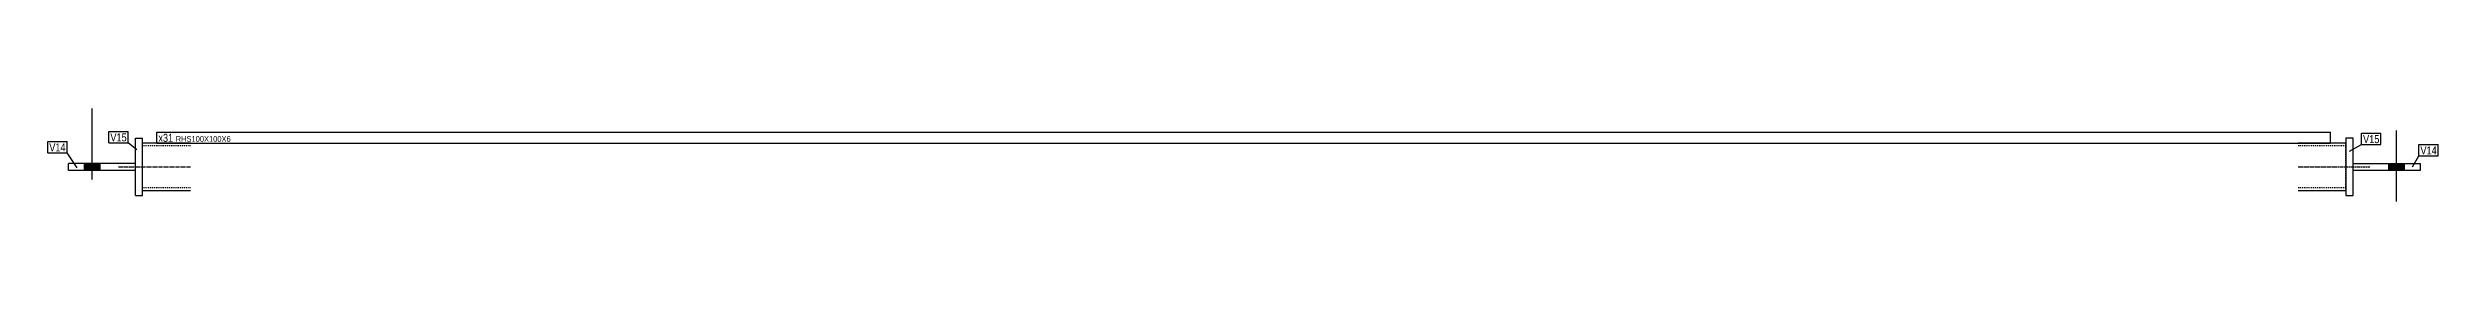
# Model space of a CAD drawing. Header units: millimetres. Extents: x 12 to 15510, y 0 to 366.
# Drawn here: x 12 to 5002, y 0 to 195 of the extents above; entities that cross this region are included whole.
import ezdxf

# ---------------------------------------------------------------- set-up
doc = ezdxf.new("R2010")
doc.units = ezdxf.units.MM
doc.linetypes.add('DXK_LINE_DOT2', pattern=[3.9198, 1.9599, -1.9599])
doc.linetypes.add('DXK_LINE_DOT3', pattern=[5.9187, 2.979, -0.9799, 0.9799, -0.9799])
doc.layers.add('STÅL', color=7, linetype='Continuous')
doc.layers.add('TEKST', color=7, linetype='Continuous')
doc.styles.add('Arial Narrow', font='ARIALN.TTF', dxfattribs={"height": 0.2})

msp = doc.modelspace()

# ---------------------------------------------------------------- hatches: boundary and pattern name
at = {"layer": 'STÅL', "linetype": 'Continuous'}
for points in [[(88.4, 64.5), (121.4, 64.5), (121.4, 79.5), (88.4, 79.5)], [(4931.4, 79.5), (4898.4, 79.5), (4898.4, 64.5), (4931.4, 64.5)]]:
    msp.add_hatch(color=96, dxfattribs=at).paths.add_polyline_path(points)

# ---------------------------------------------------------------- linework, layer by layer
at = {"layer": 'STÅL', "color": 96, "linetype": 'Continuous'}
for p, q in [((104.9, 45.5), (104.9, 194.5)), ((4914.9, 148.5), (4914.9, -0.5)), ((88.4, 64.5), (88.4, 79.5)), ((121.4, 64.5), (121.4, 79.5)), ((4898.4, 79.5), (4898.4, 64.5)), ((4931.4, 79.5), (4931.4, 64.5))]:
    msp.add_line(p, q, dxfattribs=at)
at = {"layer": 'STÅL', "color": 2, "linetype": 'Continuous'}
for p, q in [((194.9, 12), (194.9, 132)), ((194.9, 132), (209.9, 132)), ((209.9, 12), (209.9, 132)), ((309.9, 122), (209.9, 122)), ((4809.9, 122), (4709.9, 122)), ((4809.9, 132), (4809.9, 12)), ((4824.9, 132), (4809.9, 132)), ((4824.9, 12), (4824.9, 132)), ((54.9, 64.5), (54.9, 79.5)), ((194.9, 79.5), (54.9, 79.5)), ((194.9, 64.5), (54.9, 64.5)), ((4824.9, 79.5), (4964.9, 79.5)), ((4964.9, 64.5), (4824.9, 64.5)), ((4964.9, 79.5), (4964.9, 64.5)), ((194.9, 12), (209.9, 12)), ((309.9, 22), (209.9, 22)), ((4809.9, 22), (4709.9, 22)), ((4809.9, 12), (4824.9, 12))]:
    msp.add_line(p, q, dxfattribs=at)
at = {"layer": 'STÅL', "color": 7, "linetype": 'DXK_LINE_DOT2'}
for p, q in [((209.9, 22), (209.9, 122)), ((309.9, 116), (209.9, 116)), ((4809.9, 116), (4709.9, 116)), ((4809.9, 22), (4809.9, 122)), ((194.9, 64.5), (194.9, 79.5)), ((4824.9, 64.5), (4824.9, 79.5)), ((309.9, 28), (209.9, 28)), ((4809.9, 28), (4709.9, 28))]:
    msp.add_line(p, q, dxfattribs=at)
at = {"layer": 'STÅL', "color": 7, "linetype": 'DXK_LINE_DOT3'}
for p, q in [((159.9, 72), (309.9, 72)), ((4709.9, 72), (4859.9, 72))]:
    msp.add_line(p, q, dxfattribs=at)

# ---------------------------------------------------------------- wipeouts: each hides what was drawn before it
at = {"color": 0}
msp.add_wipeout([(49.1, 104.6), (49.1, 122.1), (15, 122.1), (15, 104.6)], dxfattribs=at).dxf.layer = 'TEKST'

# ---------------------------------------------------------------- next in the draw order: wipeouts: each hides what was drawn before it
for points in [[(49.1, 104.6), (49.1, 122.1), (15, 122.1), (15, 104.6)], [(176.7, 125.5), (176.7, 143), (142.6, 143), (142.6, 125.5)], [(273.7, 124.6), (273.7, 142.1), (242.8, 142.1), (242.8, 124.6)], [(4879.7, 121.9), (4879.7, 139.4), (4845.6, 139.4), (4845.6, 121.9)], [(4999.4, 98.2), (4999.4, 115.7), (4965.3, 115.7), (4965.3, 98.2)]]:
    msp.add_wipeout(points, dxfattribs=at).dxf.layer = 'TEKST'

# ---------------------------------------------------------------- next in the draw order: linework, layer by layer
at = {"layer": 'TEKST', "color": 7, "linetype": 'Continuous'}
for p, q in [((12, 125.1), (52.1, 125.1)), ((12, 101.6), (12, 125.1)), ((12, 101.6), (52.1, 101.6)), ((52.1, 101.6), (52.1, 125.1)), ((73.1, 69.9), (52.1, 101.6))]:
    msp.add_line(p, q, dxfattribs=at)

# ---------------------------------------------------------------- next in the draw order: texts
at = {"layer": 'TEKST', "color": 3, "style": 'Arial Narrow'}
msp.add_text('V14', height=16.7, dxfattribs=at).set_placement((15, 104.6))

# ---------------------------------------------------------------- next in the draw order: wipeouts: each hides what was drawn before it
at = {"color": 0}
for points in [[(176.7, 125.5), (176.7, 143), (142.6, 143), (142.6, 125.5)], [(273.7, 124.6), (273.7, 142.1), (242.8, 142.1), (242.8, 124.6)], [(4879.7, 121.9), (4879.7, 139.4), (4845.6, 139.4), (4845.6, 121.9)], [(4999.4, 98.2), (4999.4, 115.7), (4965.3, 115.7), (4965.3, 98.2)]]:
    msp.add_wipeout(points, dxfattribs=at).dxf.layer = 'TEKST'

# ---------------------------------------------------------------- next in the draw order: linework, layer by layer
at = {"layer": 'TEKST', "color": 7, "linetype": 'Continuous'}
for p, q in [((139.6, 146), (179.7, 146)), ((139.6, 122.5), (139.6, 146)), ((139.6, 122.5), (179.7, 122.5)), ((179.7, 122.5), (179.7, 146)), ((198.2, 107.7), (179.7, 122.5)), ((239.8, 121.6), (239.8, 145.1)), ((241.4, 122), (239.8, 121.6)), ((4817.3, 104.7), (4842.6, 118.9)), ((4842.6, 142.4), (4882.7, 142.4)), ((4842.6, 118.9), (4842.6, 142.4)), ((4842.6, 118.9), (4882.7, 118.9)), ((4882.7, 118.9), (4882.7, 142.4)), ((4962.3, 118.7), (5002.4, 118.7)), ((4962.3, 95.2), (4962.3, 118.7)), ((5002.4, 95.2), (5002.4, 118.7)), ((4948.7, 72.1), (4962.3, 95.2)), ((4962.3, 95.2), (5002.4, 95.2))]:
    msp.add_line(p, q, dxfattribs=at)

# ---------------------------------------------------------------- next in the draw order: texts
at = {"layer": 'TEKST', "color": 3, "style": 'Arial Narrow'}
for s, p in [('V15', (142.6, 125.5)), ('V15', (4845.6, 121.9)), ('V14', (4965.3, 98.2))]:
    msp.add_text(s, height=16.7, dxfattribs=at).set_placement(p)

# ---------------------------------------------------------------- next in the draw order: wipeouts: each hides what was drawn before it
at = {"color": 0}
msp.add_wipeout([(4774.5, 124.6), (4774.5, 137.1), (279, 137.1), (279, 124.6)], dxfattribs=at).dxf.layer = 'TEKST'

# ---------------------------------------------------------------- next in the draw order: wipeouts: each hides what was drawn before it
msp.add_wipeout([(4774.5, 124.6), (4774.5, 137.1), (279, 137.1), (279, 124.6)], dxfattribs=at).dxf.layer = 'TEKST'

# ---------------------------------------------------------------- next in the draw order: linework, layer by layer
at = {"layer": 'TEKST', "color": 7, "linetype": 'Continuous'}
for p, q in [((239.8, 145.1), (4777.5, 145.1)), ((239.8, 121.6), (4777.5, 121.6)), ((4777.5, 121.6), (4777.5, 145.1))]:
    msp.add_line(p, q, dxfattribs=at)

# ---------------------------------------------------------------- next in the draw order: texts
at = {"layer": 'TEKST', "color": 3, "style": 'Arial Narrow'}
for s, height, p in [('x31', 16.7, (242.8, 124.6)), ('RHS100X100X6', 11.93, (279, 124.6))]:
    msp.add_text(s, height=height, dxfattribs=at).set_placement(p)

doc.saveas('drawing.dxf')
